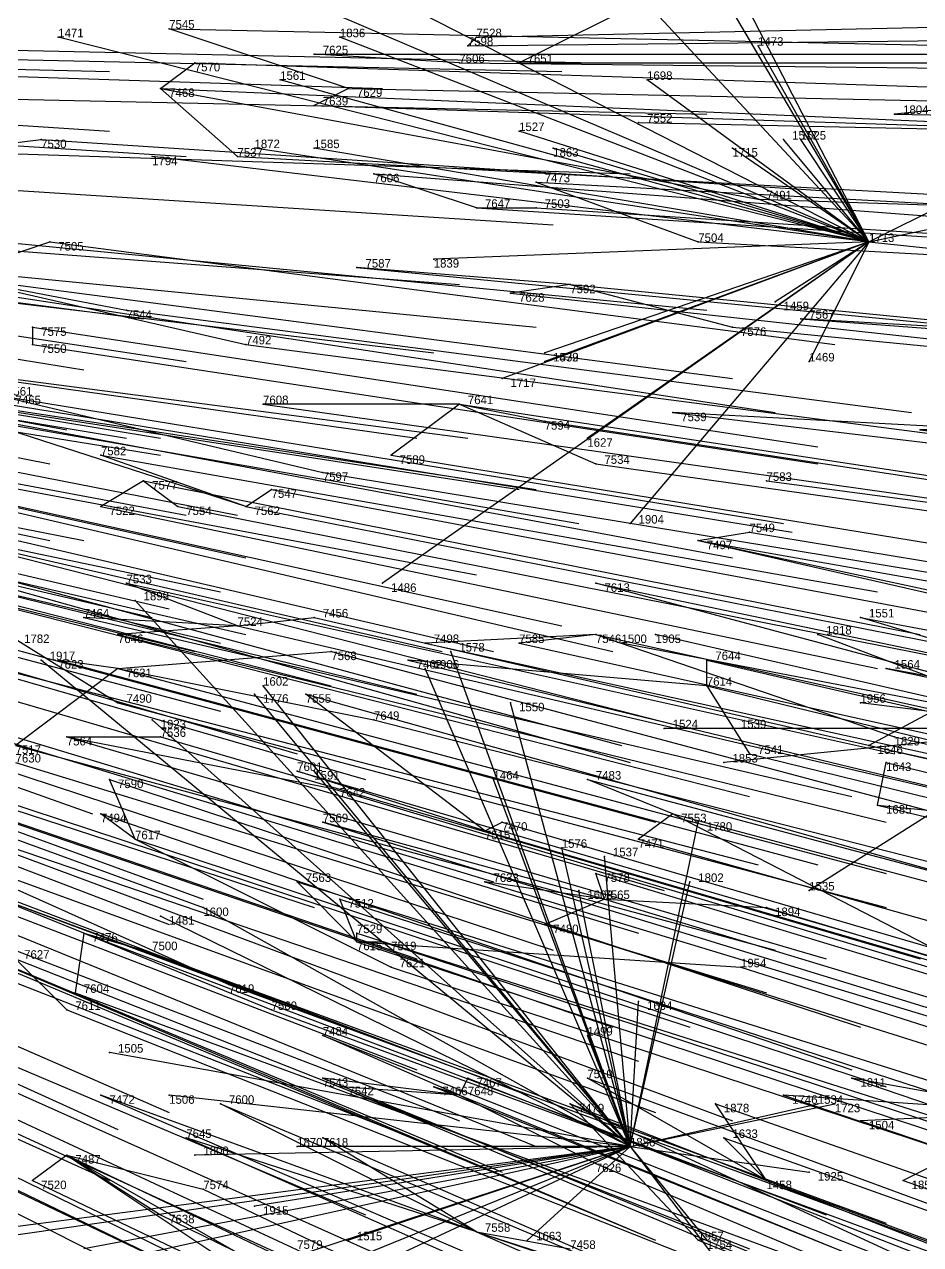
# Model space of a CAD drawing. Extents: x -0.5 to 0.59, y -0.5 to 0.59.
# Drawn here: x 0.276 to 0.3811, y -0.1435 to -0.0005 of the extents above; entities that cross this region are included whole.
import ezdxf

# ---------------------------------------------------------------- set-up
doc = ezdxf.new("R2010")
doc.units = 0
for name, color, linetype in [('Facilities', 3, 'CONTINUOUS'), ('Facilities_lines', 3, 'CONTINUOUS'), ('Normals', 1, 'CONTINUOUS'), ('Source_points', 5, 'CONTINUOUS'), ('Text', 3, 'CONTINUOUS')]:
    doc.layers.add(name, color=color, linetype=linetype)

msp = doc.modelspace()

# ---------------------------------------------------------------- linework, layer by layer
at = {"layer": 'Facilities', "color": 3}
for p in [(0.328, -0.003, -0.819), (0.327, -0.005, -0.817), (0.292, -0.008, -0.731), (0.314, -0.008, -0.786), (0.348, -0.012, -0.871), (0.336, -0.019, -0.841), (0.329, -0.022, -0.825), (0.375, -0.026, -1.25), (0.34, -0.031, -0.853), (0.277, -0.036, -0.699), (0.327, -0.045, -0.826), (0.29, -0.054, -0.738), (0.363, -0.054, -0.917), (0.302, -0.057, -0.769), (0.355, -0.061, -0.901), (0.301, -0.071, -0.773), (0.343, -0.072, -0.876), (0.287, -0.076, -0.743), (0.356, -0.078, -0.91), (0.281, -0.084, -0.733), (0.376, -0.092, -0.969), (0.352, -0.093, -0.911), (0.33, -0.095, -0.859), (0.289, -0.096, -0.761), (0.344, -0.103, -0.897), (0.283, -0.107, -0.758), (0.315, -0.108, -0.832), (0.327, -0.126, -0.876), (0.34, -0.127, -0.908), (0.347, -0.132, -1.25), (0.281, -0.133, -0.778), (0.363, -0.136, -0.969), (0.329, -0.142, -0.897)]:
    msp.add_point(p, dxfattribs=at)
at = {"layer": 'Facilities_lines', "color": 3}
for p, q in [((0.375, -0.026, -1.25), (0.309, 0.045, -1.25)), ((0.375, -0.026, -1.25), (0.285, 0.02, -1.25)), ((0.375, -0.026, -1.25), (0.352, 0.013, -1.25)), ((0.375, -0.026, -1.25), (0.293, 0.009, -1.25)), ((0.352, 0.004, -0.881), (0.334, -0.005, -0.836)), ((0.375, -0.026, -1.25), (0.361, 0.001, -1.25)), ((0.314, -0.008, -0.786), (0.293, -0.001, -0.732)), ((0.375, -0.026, -1.25), (0.28, -0.002, -1.25)), ((0.375, -0.026, -1.25), (0.313, -0.002, -1.25)), ((0.328, -0.003, -0.819), (0.329, -0.002, -0.822)), ((0.327, -0.005, -0.817), (0.31, -0.004, -0.775)), ((0.375, -0.026, -1.25), (0.362, -0.003, -1.25)), ((0.292, -0.008, -0.731), (0.296, -0.005, -0.739)), ((0.375, -0.026, -1.25), (0.306, -0.007, -1.25)), ((0.375, -0.026, -1.25), (0.349, -0.007, -1.25)), ((0.292, -0.008, -0.731), (0.362, -0.021, -0.907)), ((0.292, -0.008, -0.731), (0.301, -0.016, -0.753)), ((0.314, -0.008, -0.786), (0.31, -0.01, -0.776)), ((0.398, -0.009, -0.994), (0.378, -0.011, -0.945)), ((0.245, -0.018, -0.614), (0.278, -0.014, -0.695)), ((0.375, -0.026, -1.25), (0.334, -0.013, -1.25)), ((0.375, -0.026, -1.25), (0.365, -0.014, -1.25)), ((0.375, -0.026, -1.25), (0.367, -0.014, -1.25)), ((0.375, -0.026, -1.25), (0.303, -0.015, -1.25)), ((0.375, -0.026, -1.25), (0.31, -0.015, -1.25)), ((0.375, -0.026, -1.25), (0.338, -0.015, -1.25)), ((0.375, -0.026, -1.25), (0.359, -0.015, -1.25)), ((0.375, -0.026, -1.25), (0.291, -0.016, -1.25)), ((0.329, -0.022, -0.825), (0.317, -0.018, -0.792)), ((0.336, -0.019, -0.841), (0.355, -0.026, -0.89)), ((0.375, -0.026, -1.25), (0.408, -0.019, -1.25)), ((0.375, -0.026, -1.25), (0.385, -0.021, -1.25)), ((0.329, -0.022, -0.825), (0.336, -0.022, -0.842)), ((0.267, -0.03, -0.671), (0.279, -0.026, -0.701)), ((0.375, -0.026, -1.25), (0.318, -0.066, -1.25)), ((0.375, -0.026, -1.25), (0.324, -0.028, -1.25)), ((0.375, -0.026, -1.25), (0.332, -0.042, -1.25)), ((0.375, -0.026, -1.25), (0.337, -0.04, -1.25)), ((0.375, -0.026, -1.25), (0.337, -0.039, -1.25)), ((0.375, -0.026, -1.25), (0.342, -0.049, -1.25)), ((0.375, -0.026, -1.25), (0.347, -0.059, -1.25)), ((0.375, -0.026, -1.25), (0.364, -0.033, -1.25)), ((0.375, -0.026, -1.25), (0.368, -0.04, -1.25)), ((0.375, -0.026, -1.25), (0.404, -0.029, -1.25)), ((0.267, -0.03, -0.671), (0.302, -0.038, -0.761)), ((0.267, -0.03, -0.671), (0.288, -0.034, -0.725)), ((0.34, -0.031, -0.853), (0.315, -0.029, -0.791)), ((0.34, -0.031, -0.853), (0.333, -0.032, -0.836)), ((0.34, -0.031, -0.853), (0.359, -0.036, -0.903)), ((0.384, -0.036, -0.964), (0.367, -0.035, -0.922)), ((0.277, -0.036, -0.699), (0.277, -0.038, -0.7)), ((0.273, -0.044, -0.692), (0.311, -0.053, -0.788)), ((0.327, -0.045, -0.826), (0.304, -0.045, -0.767)), ((0.327, -0.045, -0.826), (0.319, -0.051, -0.808)), ((0.327, -0.045, -0.826), (0.337, -0.047, -0.85)), ((0.327, -0.045, -0.826), (0.343, -0.052, -0.868)), ((0.302, -0.057, -0.769), (0.268, -0.046, -0.68)), ((0.39, -0.048, -0.982), (0.352, -0.046, -0.888)), ((0.39, -0.048, -0.982), (0.381, -0.048, -0.959)), ((0.302, -0.057, -0.769), (0.285, -0.051, -0.723)), ((0.29, -0.054, -0.738), (0.285, -0.057, -0.728)), ((0.29, -0.054, -0.738), (0.294, -0.057, -0.749)), ((0.302, -0.057, -0.769), (0.305, -0.055, -0.774)), ((0.355, -0.061, -0.901), (0.361, -0.06, -0.915)), ((0.355, -0.061, -0.901), (0.39, -0.069, -0.991)), ((0.355, -0.061, -0.901), (0.383, -0.067, -0.971)), ((0.258, -0.062, -0.663), (0.287, -0.08, -0.745)), ((0.301, -0.071, -0.773), (0.288, -0.066, -0.738)), ((0.388, -0.078, -0.989), (0.343, -0.066, -0.874)), ((0.347, -0.132, -1.25), (0.289, -0.068, -1.25)), ((0.301, -0.071, -0.773), (0.283, -0.07, -0.728)), ((0.301, -0.071, -0.773), (0.31, -0.07, -0.795)), ((0.43, -0.087, -1.097), (0.374, -0.07, -0.952)), ((0.301, -0.071, -0.773), (0.287, -0.072, -0.739)), ((0.343, -0.072, -0.876), (0.323, -0.073, -0.828)), ((0.343, -0.072, -0.876), (0.334, -0.073, -0.854)), ((0.343, -0.072, -0.876), (0.378, -0.084, -0.968)), ((0.398, -0.083, -1.25), (0.35, -0.072, -1.25)), ((0.398, -0.083, -1.25), (0.369, -0.072, -1.25)), ((0.287, -0.076, -0.743), (0.312, -0.074, -0.802)), ((0.347, -0.132, -1.25), (0.326, -0.074, -1.25)), ((0.398, -0.083, -1.25), (0.346, -0.073, -1.25)), ((0.347, -0.132, -1.25), (0.278, -0.075, -1.25)), ((0.287, -0.076, -0.743), (0.28, -0.075, -0.724)), ((0.356, -0.078, -0.91), (0.321, -0.075, -0.825)), ((0.356, -0.078, -0.91), (0.356, -0.075, -0.91)), ((0.287, -0.076, -0.743), (0.275, -0.085, -0.719)), ((0.287, -0.076, -0.743), (0.317, -0.082, -0.818)), ((0.347, -0.132, -1.25), (0.323, -0.076, -1.25)), ((0.388, -0.078, -0.989), (0.377, -0.076, -0.962)), ((0.347, -0.132, -1.25), (0.304, -0.078, -1.25)), ((0.356, -0.078, -0.91), (0.361, -0.086, -0.928)), ((0.388, -0.078, -0.989), (0.375, -0.085, -0.961)), ((0.347, -0.132, -1.25), (0.303, -0.079, -1.25)), ((0.33, -0.095, -0.859), (0.309, -0.079, -0.797)), ((0.347, -0.132, -1.25), (0.333, -0.08, -1.25)), ((0.398, -0.083, -1.25), (0.374, -0.08, -1.25)), ((0.347, -0.132, -1.25), (0.291, -0.082, -1.25)), ((0.281, -0.084, -0.733), (0.292, -0.084, -0.759)), ((0.281, -0.084, -0.733), (0.312, -0.09, -0.813)), ((0.398, -0.083, -1.25), (0.351, -0.083, -1.25)), ((0.398, -0.083, -1.25), (0.358, -0.087, -1.25)), ((0.398, -0.083, -1.25), (0.359, -0.083, -1.25)), ((0.398, -0.083, -1.25), (0.368, -0.102, -1.25)), ((0.376, -0.092, -0.969), (0.377, -0.087, -0.967)), ((0.33, -0.095, -0.859), (0.308, -0.088, -0.801)), ((0.347, -0.132, -1.25), (0.31, -0.088, -1.25)), ((0.289, -0.096, -0.761), (0.286, -0.089, -0.749)), ((0.347, -0.132, -1.25), (0.331, -0.089, -1.25)), ((0.352, -0.093, -0.911), (0.342, -0.089, -0.884)), ((0.376, -0.092, -0.969), (0.396, -0.094, -1.018)), ((0.283, -0.107, -0.758), (0.248, -0.093, -0.663)), ((0.289, -0.096, -0.761), (0.285, -0.093, -0.75)), ((0.344, -0.103, -0.897), (0.311, -0.094, -0.811)), ((0.33, -0.095, -0.859), (0.332, -0.094, -0.862)), ((0.347, -0.132, -1.25), (0.355, -0.094, -1.25)), ((0.352, -0.093, -0.911), (0.348, -0.096, -0.902)), ((0.352, -0.093, -0.911), (0.383, -0.109, -0.996)), ((0.262, -0.096, -0.699), (0.3, -0.113, -0.801)), ((0.289, -0.096, -0.761), (0.319, -0.111, -0.844)), ((0.347, -0.132, -1.25), (0.339, -0.097, -1.25)), ((0.347, -0.132, -1.25), (0.344, -0.098, -1.25)), ((0.344, -0.103, -0.897), (0.343, -0.1, -0.894)), ((0.315, -0.108, -0.832), (0.308, -0.101, -0.811)), ((0.344, -0.103, -0.897), (0.33, -0.101, -0.863)), ((0.347, -0.132, -1.25), (0.354, -0.101, -1.25)), ((0.347, -0.132, -1.25), (0.341, -0.102, -1.25)), ((0.347, -0.132, -1.25), (0.297, -0.104, -1.25)), ((0.315, -0.108, -0.832), (0.313, -0.103, -0.825)), ((0.344, -0.103, -0.897), (0.337, -0.106, -0.884)), ((0.344, -0.103, -0.897), (0.363, -0.104, -0.946)), ((0.347, -0.132, -1.25), (0.292, -0.105, -1.25)), ((0.283, -0.107, -0.758), (0.282, -0.114, -0.76)), ((0.283, -0.107, -0.758), (0.29, -0.109, -0.775)), ((0.283, -0.107, -0.758), (0.305, -0.116, -0.815)), ((0.315, -0.108, -0.832), (0.315, -0.107, -0.831)), ((0.315, -0.108, -0.832), (0.318, -0.108, -0.84)), ((0.315, -0.108, -0.832), (0.36, -0.111, -0.941)), ((0.275, -0.11, -0.74), (0.281, -0.116, -0.76)), ((0.347, -0.132, -1.25), (0.348, -0.115, -1.25)), ((0.327, -0.126, -0.876), (0.311, -0.119, -0.831)), ((0.347, -0.132, -1.25), (0.342, -0.119, -1.25)), ((0.347, -0.132, -1.25), (0.286, -0.121, -1.25)), ((0.327, -0.126, -0.876), (0.311, -0.124, -0.837)), ((0.327, -0.126, -0.876), (0.328, -0.124, -0.877)), ((0.363, -0.136, -0.969), (0.342, -0.124, -0.909)), ((0.395, -0.128, -1.037), (0.373, -0.124, -0.984)), ((0.327, -0.126, -0.876), (0.313, -0.125, -0.843)), ((0.327, -0.126, -0.876), (0.324, -0.125, -0.869)), ((0.329, -0.142, -0.897), (0.285, -0.126, -0.78)), ((0.347, -0.132, -1.25), (0.293, -0.126, -1.25)), ((0.329, -0.142, -0.897), (0.299, -0.127, -0.813)), ((0.327, -0.126, -0.876), (0.343, -0.134, -0.92)), ((0.34, -0.127, -0.908), (0.379, -0.145, -1.014)), ((0.34, -0.127, -0.908), (0.355, -0.143, -0.956)), ((0.347, -0.132, -1.25), (0.371, -0.127, -1.25)), ((0.347, -0.132, -1.25), (0.369, -0.127, -1.25)), ((0.363, -0.136, -0.969), (0.357, -0.127, -0.948)), ((0.395, -0.128, -1.037), (0.365, -0.126, -0.966)), ((0.395, -0.128, -1.037), (0.374, -0.129, -0.99)), ((0.395, -0.128, -1.037), (0.379, -0.136, -1.007)), ((0.329, -0.142, -0.897), (0.295, -0.131, -0.806)), ((0.329, -0.142, -0.897), (0.311, -0.131, -0.844)), ((0.363, -0.136, -0.969), (0.358, -0.131, -0.953)), ((0.347, -0.132, -1.25), (0.263, -0.143, -1.25)), ((0.347, -0.132, -1.25), (0.264, -0.144, -1.25)), ((0.347, -0.132, -1.25), (0.279, -0.147, -1.25)), ((0.347, -0.132, -1.25), (0.283, -0.144, -1.25)), ((0.347, -0.132, -1.25), (0.283, -0.153, -1.25)), ((0.347, -0.132, -1.25), (0.283, -0.158, -1.25)), ((0.347, -0.132, -1.25), (0.285, -0.161, -1.25)), ((0.347, -0.132, -1.25), (0.296, -0.133, -1.25)), ((0.347, -0.132, -1.25), (0.303, -0.139, -1.25)), ((0.347, -0.132, -1.25), (0.308, -0.132, -1.25)), ((0.347, -0.132, -1.25), (0.314, -0.143, -1.25)), ((0.347, -0.132, -1.25), (0.335, -0.143, -1.25)), ((0.347, -0.132, -1.25), (0.363, -0.153, -1.25)), ((0.347, -0.132, -1.25), (0.356, -0.143, -1.25)), ((0.347, -0.132, -1.25), (0.368, -0.135, -1.25)), ((0.281, -0.133, -0.778), (0.277, -0.136, -0.772)), ((0.281, -0.133, -0.778), (0.305, -0.149, -0.848)), ((0.281, -0.133, -0.778), (0.309, -0.149, -0.858)), ((0.281, -0.133, -0.778), (0.302, -0.147, -0.841)), ((0.281, -0.133, -0.778), (0.297, -0.137, -0.817)), ((0.281, -0.133, -0.778), (0.292, -0.14, -0.811)), ((0.329, -0.142, -0.897), (0.357, -0.151, -0.969)), ((0.329, -0.142, -0.897), (0.344, -0.147, -0.935)), ((0.329, -0.142, -0.897), (0.34, -0.144, -0.923))]:
    msp.add_line(p, q, dxfattribs=at)
at = {"layer": 'Normals', "color": 1}
for p, q in [((0.329, -0.002, -0.822), (0.421, 0, -0.784)), ((0.293, -0.001, -0.732), (0.385, -0.003, -0.695)), ((0.28, -0.002, -1.25), (0.28, -0.002, -1.15)), ((0.313, -0.002, -1.25), (0.313, -0.002, -1.15)), ((0.328, -0.003, -0.819), (0.42, -0.002, -0.781)), ((0.193, -0.004, -0.483), (0.286, -0.006, -0.446)), ((0.247, -0.004, -0.617), (0.339, -0.006, -0.58)), ((0.25, -0.003, -0.624), (0.343, -0.005, -0.588)), ((0.31, -0.004, -0.775), (0.403, -0.004, -0.737)), ((0.362, -0.003, -1.25), (0.362, -0.003, -1.15)), ((0.226, -0.005, -0.564), (0.318, -0.008, -0.526)), ((0.296, -0.005, -0.739), (0.388, -0.008, -0.702)), ((0.327, -0.005, -0.817), (0.419, -0.006, -0.779)), ((0.334, -0.005, -0.836), (0.427, -0.005, -0.799)), ((0.193, -0.007, -0.483), (0.286, -0.013, -0.446)), ((0.306, -0.007, -1.25), (0.306, -0.007, -1.15)), ((0.349, -0.007, -1.25), (0.349, -0.007, -1.15)), ((0.292, -0.008, -0.731), (0.385, -0.012, -0.693)), ((0.314, -0.008, -0.786), (0.407, -0.01, -0.748)), ((0.202, -0.01, -0.505), (0.295, -0.016, -0.469)), ((0.263, -0.009, -0.658), (0.356, -0.011, -0.621)), ((0.31, -0.01, -0.776), (0.402, -0.013, -0.737)), ((0.378, -0.011, -0.945), (0.471, -0.013, -0.908)), ((0.348, -0.012, -0.871), (0.441, -0.014, -0.835)), ((0.278, -0.014, -0.695), (0.37, -0.02, -0.658)), ((0.334, -0.013, -1.25), (0.334, -0.013, -1.15)), ((0.365, -0.014, -1.25), (0.365, -0.014, -1.15)), ((0.367, -0.014, -1.25), (0.367, -0.014, -1.15)), ((0.254, -0.015, -0.635), (0.347, -0.018, -0.599)), ((0.303, -0.015, -1.25), (0.303, -0.015, -1.15)), ((0.31, -0.015, -1.25), (0.31, -0.015, -1.15)), ((0.338, -0.015, -1.25), (0.338, -0.015, -1.15)), ((0.359, -0.015, -1.25), (0.359, -0.015, -1.15)), ((0.291, -0.016, -1.25), (0.291, -0.016, -1.15)), ((0.301, -0.016, -0.753), (0.393, -0.021, -0.715)), ((0.245, -0.018, -0.614), (0.338, -0.024, -0.577)), ((0.317, -0.018, -0.792), (0.409, -0.025, -0.755)), ((0.336, -0.019, -0.841), (0.429, -0.024, -0.804)), ((0.362, -0.021, -0.907), (0.455, -0.024, -0.869)), ((0.329, -0.022, -0.825), (0.422, -0.028, -0.788)), ((0.336, -0.022, -0.842), (0.429, -0.028, -0.805)), ((0.197, -0.023, -0.497), (0.29, -0.035, -0.46)), ((0.235, -0.024, -0.59), (0.327, -0.031, -0.552)), ((0.263, -0.025, -0.661), (0.356, -0.034, -0.624)), ((0.192, -0.026, -0.484), (0.283, -0.041, -0.446)), ((0.203, -0.026, -0.512), (0.295, -0.04, -0.475)), ((0.244, -0.027, -0.613), (0.336, -0.036, -0.575)), ((0.279, -0.026, -0.701), (0.371, -0.038, -0.664)), ((0.355, -0.026, -0.89), (0.448, -0.031, -0.853)), ((0.375, -0.026, -1.25), (0.375, -0.026, -1.15)), ((0.232, -0.028, -0.585), (0.324, -0.039, -0.548)), ((0.324, -0.028, -1.25), (0.324, -0.028, -1.15)), ((0.267, -0.03, -0.671), (0.359, -0.042, -0.634)), ((0.315, -0.029, -0.791), (0.408, -0.038, -0.754)), ((0.19, -0.031, -0.482), (0.281, -0.048, -0.445)), ((0.34, -0.031, -0.853), (0.432, -0.04, -0.816)), ((0.272, -0.032, -0.684), (0.364, -0.046, -0.647)), ((0.333, -0.032, -0.836), (0.425, -0.042, -0.799)), ((0.188, -0.034, -0.477), (0.279, -0.052, -0.441)), ((0.197, -0.034, -0.5), (0.288, -0.049, -0.462)), ((0.201, -0.034, -0.51), (0.292, -0.049, -0.472)), ((0.288, -0.034, -0.725), (0.38, -0.046, -0.688)), ((0.364, -0.033, -1.25), (0.364, -0.033, -1.15)), ((0.367, -0.035, -0.922), (0.46, -0.042, -0.885)), ((0.2, -0.036, -0.509), (0.292, -0.051, -0.471)), ((0.23, -0.036, -0.581), (0.322, -0.049, -0.544)), ((0.236, -0.037, -0.598), (0.328, -0.049, -0.56)), ((0.277, -0.036, -0.699), (0.369, -0.05, -0.662)), ((0.359, -0.036, -0.903), (0.452, -0.045, -0.866)), ((0.277, -0.038, -0.7), (0.369, -0.052, -0.663)), ((0.302, -0.038, -0.761), (0.394, -0.05, -0.724)), ((0.209, -0.04, -0.533), (0.301, -0.058, -0.496)), ((0.337, -0.039, -1.25), (0.337, -0.039, -1.15)), ((0.337, -0.04, -1.25), (0.337, -0.04, -1.15)), ((0.368, -0.04, -1.25), (0.368, -0.04, -1.15)), ((0.204, -0.041, -0.519), (0.295, -0.058, -0.481)), ((0.243, -0.041, -0.615), (0.334, -0.055, -0.578)), ((0.244, -0.041, -0.619), (0.336, -0.055, -0.582)), ((0.189, -0.042, -0.483), (0.279, -0.061, -0.444)), ((0.332, -0.042, -1.25), (0.332, -0.042, -1.15)), ((0.193, -0.043, -0.494), (0.283, -0.061, -0.456)), ((0.211, -0.043, -0.538), (0.302, -0.063, -0.501)), ((0.249, -0.043, -0.633), (0.341, -0.059, -0.596)), ((0.273, -0.044, -0.692), (0.365, -0.059, -0.655)), ((0.274, -0.045, -0.694), (0.366, -0.06, -0.657)), ((0.304, -0.045, -0.767), (0.396, -0.058, -0.73)), ((0.327, -0.045, -0.826), (0.419, -0.059, -0.788)), ((0.268, -0.046, -0.68), (0.359, -0.063, -0.643)), ((0.337, -0.047, -0.85), (0.429, -0.061, -0.814)), ((0.352, -0.046, -0.888), (0.445, -0.057, -0.851)), ((0.203, -0.048, -0.522), (0.293, -0.069, -0.484)), ((0.208, -0.048, -0.534), (0.299, -0.067, -0.498)), ((0.238, -0.048, -0.607), (0.329, -0.065, -0.57)), ((0.381, -0.048, -0.959), (0.473, -0.059, -0.921)), ((0.201, -0.049, -0.516), (0.291, -0.07, -0.478)), ((0.342, -0.049, -1.25), (0.342, -0.049, -1.15)), ((0.211, -0.051, -0.543), (0.302, -0.072, -0.506)), ((0.248, -0.051, -0.633), (0.339, -0.071, -0.596)), ((0.285, -0.051, -0.723), (0.376, -0.067, -0.686)), ((0.319, -0.051, -0.808), (0.411, -0.066, -0.771)), ((0.206, -0.052, -0.531), (0.296, -0.074, -0.494)), ((0.209, -0.052, -0.538), (0.299, -0.073, -0.501)), ((0.343, -0.052, -0.868), (0.435, -0.065, -0.83)), ((0.234, -0.053, -0.6), (0.325, -0.074, -0.563)), ((0.241, -0.053, -0.616), (0.331, -0.074, -0.578)), ((0.255, -0.053, -0.65), (0.345, -0.074, -0.612)), ((0.29, -0.054, -0.738), (0.381, -0.072, -0.701)), ((0.311, -0.053, -0.788), (0.402, -0.068, -0.751)), ((0.363, -0.054, -0.917), (0.454, -0.066, -0.879)), ((0.222, -0.055, -0.572), (0.312, -0.078, -0.536)), ((0.305, -0.055, -0.774), (0.396, -0.072, -0.737)), ((0.209, -0.057, -0.542), (0.299, -0.081, -0.504)), ((0.232, -0.057, -0.597), (0.322, -0.079, -0.56)), ((0.285, -0.057, -0.728), (0.376, -0.076, -0.691)), ((0.294, -0.057, -0.749), (0.385, -0.075, -0.712)), ((0.302, -0.057, -0.769), (0.393, -0.075, -0.732)), ((0.219, -0.06, -0.568), (0.308, -0.086, -0.531)), ((0.264, -0.06, -0.677), (0.354, -0.083, -0.639)), ((0.347, -0.059, -1.25), (0.347, -0.059, -1.15)), ((0.361, -0.06, -0.915), (0.452, -0.075, -0.877)), ((0.257, -0.061, -0.66), (0.346, -0.085, -0.623)), ((0.355, -0.061, -0.901), (0.446, -0.077, -0.863)), ((0.196, -0.062, -0.514), (0.284, -0.093, -0.477)), ((0.258, -0.062, -0.663), (0.347, -0.087, -0.626)), ((0.226, -0.063, -0.587), (0.316, -0.089, -0.551)), ((0.288, -0.066, -0.738), (0.378, -0.086, -0.701)), ((0.318, -0.066, -1.25), (0.318, -0.066, -1.15)), ((0.343, -0.066, -0.874), (0.434, -0.085, -0.836)), ((0.271, -0.068, -0.7), (0.361, -0.091, -0.661)), ((0.289, -0.068, -1.25), (0.289, -0.068, -1.15)), ((0.261, -0.07, -0.675), (0.35, -0.094, -0.637)), ((0.283, -0.07, -0.728), (0.373, -0.091, -0.691)), ((0.31, -0.07, -0.795), (0.401, -0.091, -0.758)), ((0.374, -0.07, -0.952), (0.465, -0.087, -0.914)), ((0.209, -0.071, -0.552), (0.297, -0.103, -0.516)), ((0.301, -0.071, -0.773), (0.391, -0.092, -0.736)), ((0.209, -0.072, -0.553), (0.297, -0.104, -0.517)), ((0.287, -0.072, -0.739), (0.377, -0.094, -0.702)), ((0.343, -0.072, -0.876), (0.433, -0.092, -0.838)), ((0.35, -0.072, -1.25), (0.35, -0.072, -1.15)), ((0.369, -0.072, -1.25), (0.369, -0.072, -1.15)), ((0.207, -0.073, -0.547), (0.293, -0.106, -0.511)), ((0.242, -0.074, -0.632), (0.331, -0.101, -0.595)), ((0.312, -0.074, -0.802), (0.402, -0.098, -0.765)), ((0.323, -0.073, -0.828), (0.414, -0.093, -0.791)), ((0.326, -0.074, -1.25), (0.326, -0.074, -1.15)), ((0.334, -0.073, -0.854), (0.424, -0.093, -0.816)), ((0.346, -0.073, -1.25), (0.346, -0.073, -1.15)), ((0.221, -0.075, -0.584), (0.31, -0.104, -0.548)), ((0.278, -0.075, -1.25), (0.278, -0.075, -1.15)), ((0.28, -0.075, -0.724), (0.369, -0.099, -0.687)), ((0.321, -0.075, -0.825), (0.412, -0.097, -0.788)), ((0.356, -0.075, -0.91), (0.447, -0.096, -0.873)), ((0.262, -0.076, -0.682), (0.351, -0.102, -0.644)), ((0.273, -0.076, -0.707), (0.362, -0.099, -0.669)), ((0.287, -0.076, -0.743), (0.377, -0.1, -0.706)), ((0.323, -0.076, -1.25), (0.323, -0.076, -1.15)), ((0.377, -0.076, -0.962), (0.468, -0.095, -0.924)), ((0.304, -0.078, -1.25), (0.304, -0.078, -1.15)), ((0.356, -0.078, -0.91), (0.446, -0.1, -0.873)), ((0.234, -0.08, -0.619), (0.322, -0.11, -0.581)), ((0.25, -0.08, -0.656), (0.338, -0.109, -0.619)), ((0.259, -0.08, -0.678), (0.348, -0.107, -0.64)), ((0.287, -0.08, -0.745), (0.377, -0.104, -0.708)), ((0.303, -0.079, -1.25), (0.303, -0.079, -1.15)), ((0.309, -0.079, -0.797), (0.398, -0.104, -0.76)), ((0.333, -0.08, -1.25), (0.333, -0.08, -1.15)), ((0.374, -0.08, -1.25), (0.374, -0.08, -1.15)), ((0.291, -0.082, -1.25), (0.291, -0.082, -1.15)), ((0.317, -0.082, -0.818), (0.407, -0.105, -0.781)), ((0.219, -0.083, -0.585), (0.306, -0.115, -0.549)), ((0.281, -0.084, -0.733), (0.37, -0.11, -0.696)), ((0.292, -0.084, -0.759), (0.381, -0.11, -0.722)), ((0.351, -0.083, -1.25), (0.351, -0.083, -1.15)), ((0.359, -0.083, -1.25), (0.359, -0.083, -1.15)), ((0.378, -0.084, -0.968), (0.468, -0.104, -0.93)), ((0.275, -0.085, -0.719), (0.364, -0.109, -0.681)), ((0.375, -0.085, -0.961), (0.466, -0.105, -0.924)), ((0.275, -0.087, -0.721), (0.363, -0.114, -0.683)), ((0.358, -0.087, -1.25), (0.358, -0.087, -1.15)), ((0.361, -0.086, -0.928), (0.451, -0.108, -0.891)), ((0.377, -0.087, -0.967), (0.467, -0.109, -0.93)), ((0.233, -0.088, -0.622), (0.319, -0.12, -0.584)), ((0.257, -0.088, -0.68), (0.345, -0.118, -0.642)), ((0.308, -0.088, -0.801), (0.397, -0.114, -0.763)), ((0.31, -0.088, -1.25), (0.31, -0.088, -1.15)), ((0.236, -0.09, -0.631), (0.322, -0.123, -0.593)), ((0.266, -0.089, -0.702), (0.354, -0.118, -0.664)), ((0.286, -0.089, -0.749), (0.374, -0.118, -0.713)), ((0.312, -0.09, -0.813), (0.402, -0.117, -0.776)), ((0.331, -0.089, -1.25), (0.331, -0.089, -1.15)), ((0.342, -0.089, -0.884), (0.432, -0.113, -0.847)), ((0.208, -0.091, -0.567), (0.293, -0.128, -0.53)), ((0.203, -0.092, -0.556), (0.287, -0.13, -0.519)), ((0.26, -0.092, -0.691), (0.348, -0.122, -0.653)), ((0.376, -0.092, -0.969), (0.467, -0.114, -0.932)), ((0.248, -0.093, -0.663), (0.335, -0.126, -0.626)), ((0.285, -0.093, -0.75), (0.373, -0.123, -0.713)), ((0.311, -0.094, -0.811), (0.399, -0.121, -0.774)), ((0.332, -0.094, -0.862), (0.421, -0.12, -0.825)), ((0.352, -0.093, -0.911), (0.442, -0.117, -0.874)), ((0.355, -0.094, -1.25), (0.355, -0.094, -1.15)), ((0.33, -0.095, -0.859), (0.419, -0.121, -0.821)), ((0.232, -0.096, -0.629), (0.319, -0.13, -0.591)), ((0.241, -0.096, -0.648), (0.327, -0.129, -0.61)), ((0.25, -0.097, -0.67), (0.336, -0.132, -0.633)), ((0.262, -0.096, -0.699), (0.35, -0.128, -0.662)), ((0.273, -0.097, -0.723), (0.359, -0.129, -0.686)), ((0.289, -0.096, -0.761), (0.377, -0.125, -0.724)), ((0.339, -0.097, -1.25), (0.339, -0.097, -1.15)), ((0.348, -0.096, -0.902), (0.437, -0.121, -0.865)), ((0.202, -0.098, -0.561), (0.286, -0.136, -0.523)), ((0.344, -0.098, -1.25), (0.344, -0.098, -1.15)), ((0.246, -0.099, -0.664), (0.332, -0.135, -0.627)), ((0.343, -0.1, -0.894), (0.432, -0.127, -0.857)), ((0.308, -0.101, -0.811), (0.397, -0.129, -0.774)), ((0.33, -0.101, -0.863), (0.419, -0.128, -0.826)), ((0.354, -0.101, -1.25), (0.354, -0.101, -1.15)), ((0.341, -0.102, -1.25), (0.341, -0.102, -1.15)), ((0.368, -0.102, -1.25), (0.368, -0.102, -1.15)), ((0.231, -0.104, -0.633), (0.316, -0.14, -0.595)), ((0.297, -0.104, -1.25), (0.297, -0.104, -1.15)), ((0.313, -0.103, -0.825), (0.402, -0.132, -0.788)), ((0.344, -0.103, -0.897), (0.433, -0.13, -0.861)), ((0.363, -0.104, -0.946), (0.453, -0.131, -0.909)), ((0.292, -0.105, -1.25), (0.292, -0.105, -1.15)), ((0.264, -0.107, -0.713), (0.35, -0.143, -0.677)), ((0.265, -0.107, -0.714), (0.35, -0.143, -0.677)), ((0.283, -0.107, -0.758), (0.37, -0.14, -0.72)), ((0.315, -0.107, -0.831), (0.403, -0.135, -0.793)), ((0.337, -0.106, -0.884), (0.426, -0.134, -0.847)), ((0.315, -0.108, -0.832), (0.403, -0.137, -0.795)), ((0.318, -0.108, -0.84), (0.406, -0.137, -0.803)), ((0.24, -0.11, -0.659), (0.325, -0.148, -0.622)), ((0.275, -0.11, -0.74), (0.361, -0.144, -0.703)), ((0.29, -0.109, -0.775), (0.377, -0.141, -0.737)), ((0.221, -0.111, -0.618), (0.304, -0.151, -0.58)), ((0.319, -0.111, -0.844), (0.407, -0.14, -0.808)), ((0.36, -0.111, -0.941), (0.448, -0.139, -0.904)), ((0.241, -0.113, -0.665), (0.325, -0.152, -0.628)), ((0.282, -0.114, -0.76), (0.369, -0.146, -0.722)), ((0.3, -0.113, -0.801), (0.387, -0.145, -0.763)), ((0.348, -0.115, -1.25), (0.348, -0.115, -1.15)), ((0.237, -0.117, -0.662), (0.321, -0.158, -0.625)), ((0.281, -0.116, -0.76), (0.367, -0.15, -0.722)), ((0.305, -0.116, -0.815), (0.392, -0.148, -0.778)), ((0.248, -0.118, -0.688), (0.333, -0.157, -0.651)), ((0.234, -0.119, -0.655), (0.317, -0.161, -0.618)), ((0.234, -0.119, -0.657), (0.317, -0.161, -0.62)), ((0.311, -0.119, -0.831), (0.397, -0.153, -0.794)), ((0.342, -0.119, -1.25), (0.342, -0.119, -1.15)), ((0.241, -0.121, -0.675), (0.325, -0.161, -0.638)), ((0.286, -0.121, -1.25), (0.286, -0.121, -1.15)), ((0.311, -0.124, -0.837), (0.397, -0.159, -0.8)), ((0.328, -0.124, -0.877), (0.415, -0.158, -0.84)), ((0.342, -0.124, -0.909), (0.429, -0.156, -0.871)), ((0.373, -0.124, -0.984), (0.461, -0.154, -0.945)), ((0.313, -0.125, -0.843), (0.399, -0.161, -0.806)), ((0.324, -0.125, -0.869), (0.411, -0.16, -0.833)), ((0.285, -0.126, -0.78), (0.371, -0.163, -0.743)), ((0.293, -0.126, -1.25), (0.293, -0.126, -1.15)), ((0.299, -0.127, -0.813), (0.385, -0.163, -0.776)), ((0.327, -0.126, -0.876), (0.413, -0.161, -0.839)), ((0.34, -0.127, -0.908), (0.427, -0.161, -0.87)), ((0.357, -0.127, -0.948), (0.445, -0.158, -0.911)), ((0.365, -0.126, -0.966), (0.453, -0.156, -0.929)), ((0.369, -0.127, -1.25), (0.369, -0.127, -1.15)), ((0.371, -0.127, -1.25), (0.371, -0.127, -1.15)), ((0.374, -0.129, -0.99), (0.462, -0.159, -0.952)), ((0.295, -0.131, -0.806), (0.379, -0.168, -0.768)), ((0.311, -0.131, -0.844), (0.396, -0.168, -0.807)), ((0.358, -0.131, -0.953), (0.445, -0.162, -0.916)), ((0.308, -0.132, -1.25), (0.308, -0.132, -1.15)), ((0.347, -0.132, -1.25), (0.347, -0.132, -1.15)), ((0.281, -0.133, -0.778), (0.365, -0.173, -0.74)), ((0.296, -0.133, -1.25), (0.296, -0.133, -1.15)), ((0.343, -0.134, -0.92), (0.428, -0.17, -0.882)), ((0.368, -0.135, -1.25), (0.368, -0.135, -1.15)), ((0.277, -0.136, -0.772), (0.361, -0.176, -0.735)), ((0.297, -0.137, -0.817), (0.381, -0.177, -0.78)), ((0.363, -0.136, -0.969), (0.45, -0.168, -0.932)), ((0.379, -0.136, -1.007), (0.467, -0.167, -0.969)), ((0.292, -0.14, -0.811), (0.376, -0.181, -0.774)), ((0.303, -0.139, -1.25), (0.303, -0.139, -1.15)), ((0.314, -0.143, -1.25), (0.314, -0.143, -1.15)), ((0.329, -0.142, -0.897), (0.414, -0.179, -0.859)), ((0.335, -0.143, -1.25), (0.335, -0.143, -1.15)), ((0.355, -0.143, -0.956), (0.441, -0.177, -0.918)), ((0.356, -0.143, -1.25), (0.356, -0.143, -1.15))]:
    msp.add_line(p, q, dxfattribs=at)
at = {"layer": 'Source_points', "color": 5}
for p in [(0.293, -0.001, -0.732), (0.28, -0.002, -1.25), (0.313, -0.002, -1.25), (0.329, -0.002, -0.822), (0.31, -0.004, -0.775), (0.362, -0.003, -1.25), (0.296, -0.005, -0.739), (0.334, -0.005, -0.836), (0.306, -0.007, -1.25), (0.349, -0.007, -1.25), (0.31, -0.01, -0.776), (0.378, -0.011, -0.945), (0.278, -0.014, -0.695), (0.334, -0.013, -1.25), (0.365, -0.014, -1.25), (0.367, -0.014, -1.25), (0.303, -0.015, -1.25), (0.31, -0.015, -1.25), (0.338, -0.015, -1.25), (0.359, -0.015, -1.25), (0.291, -0.016, -1.25), (0.301, -0.016, -0.753), (0.317, -0.018, -0.792), (0.362, -0.021, -0.907), (0.336, -0.022, -0.842), (0.279, -0.026, -0.701), (0.355, -0.026, -0.89), (0.324, -0.028, -1.25), (0.315, -0.029, -0.791), (0.333, -0.032, -0.836), (0.288, -0.034, -0.725), (0.364, -0.033, -1.25), (0.367, -0.035, -0.922), (0.359, -0.036, -0.903), (0.277, -0.038, -0.7), (0.302, -0.038, -0.761), (0.337, -0.039, -1.25), (0.337, -0.04, -1.25), (0.368, -0.04, -1.25), (0.332, -0.042, -1.25), (0.304, -0.045, -0.767), (0.337, -0.047, -0.85), (0.352, -0.046, -0.888), (0.381, -0.048, -0.959), (0.342, -0.049, -1.25), (0.285, -0.051, -0.723), (0.319, -0.051, -0.808), (0.343, -0.052, -0.868), (0.311, -0.053, -0.788), (0.305, -0.055, -0.774), (0.285, -0.057, -0.728), (0.294, -0.057, -0.749), (0.347, -0.059, -1.25), (0.361, -0.06, -0.915), (0.288, -0.066, -0.738), (0.318, -0.066, -1.25), (0.343, -0.066, -0.874), (0.289, -0.068, -1.25), (0.283, -0.07, -0.728), (0.31, -0.07, -0.795), (0.374, -0.07, -0.952), (0.287, -0.072, -0.739), (0.35, -0.072, -1.25), (0.369, -0.072, -1.25), (0.312, -0.074, -0.802), (0.323, -0.073, -0.828), (0.326, -0.074, -1.25), (0.334, -0.073, -0.854), (0.346, -0.073, -1.25), (0.278, -0.075, -1.25), (0.28, -0.075, -0.724), (0.321, -0.075, -0.825), (0.356, -0.075, -0.91), (0.323, -0.076, -1.25), (0.377, -0.076, -0.962), (0.304, -0.078, -1.25), (0.287, -0.08, -0.745), (0.303, -0.079, -1.25), (0.309, -0.079, -0.797), (0.333, -0.08, -1.25), (0.374, -0.08, -1.25), (0.291, -0.082, -1.25), (0.317, -0.082, -0.818), (0.292, -0.084, -0.759), (0.351, -0.083, -1.25), (0.359, -0.083, -1.25), (0.378, -0.084, -0.968), (0.375, -0.085, -0.961), (0.358, -0.087, -1.25), (0.361, -0.086, -0.928), (0.377, -0.087, -0.967), (0.308, -0.088, -0.801), (0.31, -0.088, -1.25), (0.286, -0.089, -0.749), (0.312, -0.09, -0.813), (0.331, -0.089, -1.25), (0.342, -0.089, -0.884), (0.285, -0.093, -0.75), (0.311, -0.094, -0.811), (0.332, -0.094, -0.862), (0.355, -0.094, -1.25), (0.339, -0.097, -1.25), (0.348, -0.096, -0.902), (0.344, -0.098, -1.25), (0.343, -0.1, -0.894), (0.308, -0.101, -0.811), (0.33, -0.101, -0.863), (0.354, -0.101, -1.25), (0.341, -0.102, -1.25), (0.368, -0.102, -1.25), (0.297, -0.104, -1.25), (0.313, -0.103, -0.825), (0.363, -0.104, -0.946), (0.292, -0.105, -1.25), (0.315, -0.107, -0.831), (0.337, -0.106, -0.884), (0.318, -0.108, -0.84), (0.29, -0.109, -0.775), (0.319, -0.111, -0.844), (0.36, -0.111, -0.941), (0.282, -0.114, -0.76), (0.3, -0.113, -0.801), (0.348, -0.115, -1.25), (0.281, -0.116, -0.76), (0.305, -0.116, -0.815), (0.311, -0.119, -0.831), (0.342, -0.119, -1.25), (0.286, -0.121, -1.25), (0.311, -0.124, -0.837), (0.328, -0.124, -0.877), (0.342, -0.124, -0.909), (0.373, -0.124, -0.984), (0.313, -0.125, -0.843), (0.324, -0.125, -0.869), (0.285, -0.126, -0.78), (0.293, -0.126, -1.25), (0.299, -0.127, -0.813), (0.357, -0.127, -0.948), (0.365, -0.126, -0.966), (0.369, -0.127, -1.25), (0.371, -0.127, -1.25), (0.374, -0.129, -0.99), (0.295, -0.131, -0.806), (0.311, -0.131, -0.844), (0.358, -0.131, -0.953), (0.308, -0.132, -1.25), (0.296, -0.133, -1.25), (0.343, -0.134, -0.92), (0.368, -0.135, -1.25), (0.277, -0.136, -0.772), (0.297, -0.137, -0.817), (0.379, -0.136, -1.007), (0.292, -0.14, -0.811), (0.303, -0.139, -1.25), (0.314, -0.143, -1.25), (0.335, -0.143, -1.25), (0.355, -0.143, -0.956), (0.356, -0.143, -1.25)]:
    msp.add_point(p, dxfattribs=at)

# ---------------------------------------------------------------- texts
at = {"layer": 'Text', "color": 3}
for s, p in [('7545', (0.293, -0.001, -0.732)), ('1471', (0.28, -0.002, -1.25)), ('1836', (0.313, -0.002, -1.25)), ('7528', (0.329, -0.002, -0.822)), ('7598', (0.328, -0.003, -0.819)), ('1473', (0.362, -0.003, -1.25)), ('7625', (0.311, -0.004, -0.775)), ('7506', (0.327, -0.005, -0.817)), ('7651', (0.335, -0.005, -0.836)), ('7570', (0.296, -0.006, -0.739)), ('1561', (0.306, -0.007, -1.25)), ('1698', (0.349, -0.007, -1.25)), ('7468', (0.293, -0.009, -0.731)), ('7629', (0.315, -0.009, -0.786)), ('7639', (0.311, -0.01, -0.776)), ('1804', (0.379, -0.011, -0.945)), ('7552', (0.349, -0.012, -0.871)), ('1527', (0.334, -0.013, -1.25)), ('7530', (0.278, -0.015, -0.695)), ('1872', (0.303, -0.015, -1.25)), ('1585', (0.31, -0.015, -1.25)), ('1577', (0.366, -0.014, -1.25)), ('1625', (0.367, -0.014, -1.25)), ('7537', (0.301, -0.016, -0.753)), ('1863', (0.338, -0.016, -1.25)), ('1715', (0.359, -0.016, -1.25)), ('1794', (0.291, -0.017, -1.25)), ('7606', (0.317, -0.019, -0.792)), ('7473', (0.337, -0.019, -0.841)), ('7491', (0.363, -0.021, -0.907)), ('7647', (0.33, -0.022, -0.825)), ('7503', (0.337, -0.022, -0.842)), ('7504', (0.355, -0.026, -0.89)), ('1713', (0.375, -0.026, -1.25)), ('7505', (0.28, -0.027, -0.701)), ('7587', (0.316, -0.029, -0.791)), ('1839', (0.324, -0.029, -1.25)), ('7592', (0.34, -0.032, -0.853)), ('7628', (0.334, -0.033, -0.836)), ('7544', (0.288, -0.035, -0.725)), ('1459', (0.365, -0.034, -1.25)), ('7567', (0.368, -0.035, -0.922)), ('7575', (0.278, -0.037, -0.699)), ('7492', (0.302, -0.038, -0.761)), ('7576', (0.36, -0.037, -0.903)), ('7550', (0.278, -0.039, -0.7)), ('1479', (0.338, -0.04, -1.25)), ('1532', (0.338, -0.04, -1.25)), ('1469', (0.368, -0.04, -1.25)), ('1717', (0.333, -0.043, -1.25)), ('7561', (0.274, -0.044, -0.692)), ('7465', (0.275, -0.045, -0.694)), ('7608', (0.304, -0.045, -0.767)), ('7641', (0.328, -0.045, -0.826)), ('7594', (0.337, -0.048, -0.85)), ('7539', (0.353, -0.047, -0.888)), ('7582', (0.285, -0.051, -0.723)), ('1627', (0.342, -0.05, -1.25)), ('7589', (0.32, -0.052, -0.808)), ('7534', (0.344, -0.052, -0.868)), ('7577', (0.291, -0.055, -0.738)), ('7597', (0.311, -0.054, -0.788)), ('7583', (0.363, -0.054, -0.917)), ('7547', (0.305, -0.056, -0.774)), ('7522', (0.286, -0.058, -0.728)), ('7554', (0.295, -0.058, -0.749)), ('7562', (0.303, -0.058, -0.769)), ('1904', (0.348, -0.059, -1.25)), ('7549', (0.361, -0.06, -0.915)), ('7497', (0.356, -0.062, -0.901)), ('7533', (0.288, -0.066, -0.738)), ('1899', (0.29, -0.068, -1.25)), ('1486', (0.319, -0.067, -1.25)), ('7613', (0.344, -0.067, -0.874)), ('7464', (0.283, -0.07, -0.728)), ('7524', (0.301, -0.071, -0.773)), ('7456', (0.311, -0.07, -0.795)), ('1551', (0.375, -0.07, -0.952)), ('1818', (0.37, -0.072, -1.25)), ('1782', (0.276, -0.073, -1.25)), ('7646', (0.287, -0.073, -0.739)), ('7498', (0.324, -0.073, -0.828)), ('7585', (0.334, -0.073, -0.854)), ('7546', (0.343, -0.073, -0.876)), ('1500', (0.346, -0.073, -1.25)), ('1905', (0.35, -0.073, -1.25)), ('1917', (0.279, -0.075, -1.25)), ('7568', (0.312, -0.075, -0.802)), ('1578', (0.327, -0.074, -1.25)), ('7644', (0.357, -0.075, -0.91)), ('7623', (0.28, -0.076, -0.724)), ('7462', (0.322, -0.076, -0.825)), ('1906', (0.324, -0.076, -1.25)), ('1564', (0.378, -0.076, -0.962)), ('7631', (0.288, -0.077, -0.743)), ('1602', (0.304, -0.078, -1.25)), ('7614', (0.356, -0.078, -0.91)), ('7490', (0.288, -0.08, -0.745)), ('1776', (0.304, -0.08, -1.25)), ('7555', (0.309, -0.08, -0.797)), ('1550', (0.334, -0.081, -1.25)), ('1956', (0.374, -0.08, -1.25)), ('7649', (0.317, -0.082, -0.818)), ('1923', (0.292, -0.083, -1.25)), ('1524', (0.352, -0.083, -1.25)), ('1539', (0.36, -0.083, -1.25)), ('7564', (0.281, -0.085, -0.733)), ('7536', (0.292, -0.084, -0.759)), ('1829', (0.378, -0.085, -0.968)), ('7517', (0.275, -0.086, -0.719)), ('7541', (0.362, -0.086, -0.928)), ('1646', (0.376, -0.086, -0.961)), ('7630', (0.275, -0.087, -0.721)), ('7601', (0.308, -0.088, -0.801)), ('1853', (0.359, -0.087, -1.25)), ('1643', (0.377, -0.088, -0.967)), ('1591', (0.31, -0.089, -1.25)), ('1464', (0.331, -0.089, -1.25)), ('7483', (0.343, -0.089, -0.884)), ('7590', (0.287, -0.09, -0.749)), ('7642', (0.313, -0.091, -0.813)), ('1685', (0.377, -0.093, -0.969)), ('7494', (0.285, -0.094, -0.75)), ('7569', (0.311, -0.094, -0.811)), ('7470', (0.332, -0.095, -0.862)), ('7553', (0.353, -0.094, -0.911)), ('1780', (0.356, -0.095, -1.25)), ('7617', (0.289, -0.096, -0.761)), ('7515', (0.33, -0.096, -0.859)), ('1576', (0.339, -0.097, -1.25)), ('1537', (0.345, -0.098, -1.25)), ('7471', (0.348, -0.097, -0.902)), ('7563', (0.309, -0.101, -0.811)), ('7633', (0.331, -0.101, -0.863)), ('7578', (0.344, -0.101, -0.894)), ('1802', (0.355, -0.101, -1.25)), ('1535', (0.368, -0.102, -1.25)), ('1608', (0.342, -0.103, -1.25)), ('7565', (0.344, -0.103, -0.897)), ('1600', (0.297, -0.105, -1.25)), ('7512', (0.314, -0.104, -0.825)), ('1894', (0.364, -0.105, -0.946)), ('1481', (0.293, -0.106, -1.25)), ('7476', (0.284, -0.108, -0.758)), ('7529', (0.315, -0.107, -0.831)), ('7480', (0.338, -0.107, -0.884)), ('7500', (0.291, -0.109, -0.775)), ('7615', (0.315, -0.109, -0.832)), ('7519', (0.319, -0.109, -0.84)), ('7627', (0.276, -0.11, -0.74)), ('7621', (0.32, -0.111, -0.844)), ('1954', (0.36, -0.111, -0.941)), ('7604', (0.283, -0.114, -0.76)), ('7619', (0.3, -0.114, -0.801)), ('7611', (0.282, -0.116, -0.76)), ('7560', (0.305, -0.116, -0.815)), ('1694', (0.349, -0.116, -1.25)), ('7484', (0.311, -0.119, -0.831)), ('1499', (0.342, -0.119, -1.25)), ('1505', (0.287, -0.121, -1.25)), ('7543', (0.311, -0.125, -0.837)), ('7467', (0.329, -0.125, -0.877)), ('7510', (0.342, -0.124, -0.909)), ('1811', (0.374, -0.125, -0.984)), ('7542', (0.314, -0.126, -0.843)), ('7466', (0.325, -0.126, -0.869)), ('7648', (0.328, -0.126, -0.876)), ('7472', (0.286, -0.127, -0.78)), ('1506', (0.293, -0.127, -1.25)), ('7600', (0.3, -0.127, -0.813)), ('7479', (0.341, -0.128, -0.908)), ('1878', (0.358, -0.128, -0.948)), ('1746', (0.366, -0.127, -0.966)), ('1534', (0.369, -0.127, -1.25)), ('1723', (0.371, -0.128, -1.25)), ('7645', (0.295, -0.131, -0.806)), ('1633', (0.359, -0.131, -0.953)), ('1504', (0.375, -0.13, -0.99)), ('1870', (0.308, -0.132, -1.25)), ('7618', (0.311, -0.132, -0.844)), ('1886', (0.347, -0.132, -1.25)), ('7487', (0.282, -0.134, -0.778)), ('1800', (0.297, -0.133, -1.25)), ('7626', (0.343, -0.135, -0.92)), ('1925', (0.369, -0.136, -1.25)), ('7520', (0.278, -0.137, -0.772)), ('7574', (0.297, -0.137, -0.817)), ('1458', (0.363, -0.137, -0.969)), ('1852', (0.38, -0.137, -1.007)), ('7638', (0.293, -0.141, -0.811)), ('1915', (0.304, -0.14, -1.25)), ('7558', (0.33, -0.142, -0.897)), ('7579', (0.308, -0.144, -0.85)), ('1515', (0.315, -0.143, -1.25)), ('1663', (0.336, -0.143, -1.25)), ('7458', (0.34, -0.144, -0.923)), ('1957', (0.355, -0.143, -0.956)), ('1754', (0.356, -0.144, -1.25))]:
    msp.add_text(s, height=0.001, dxfattribs=at).set_placement(p)

doc.saveas('drawing.dxf')
